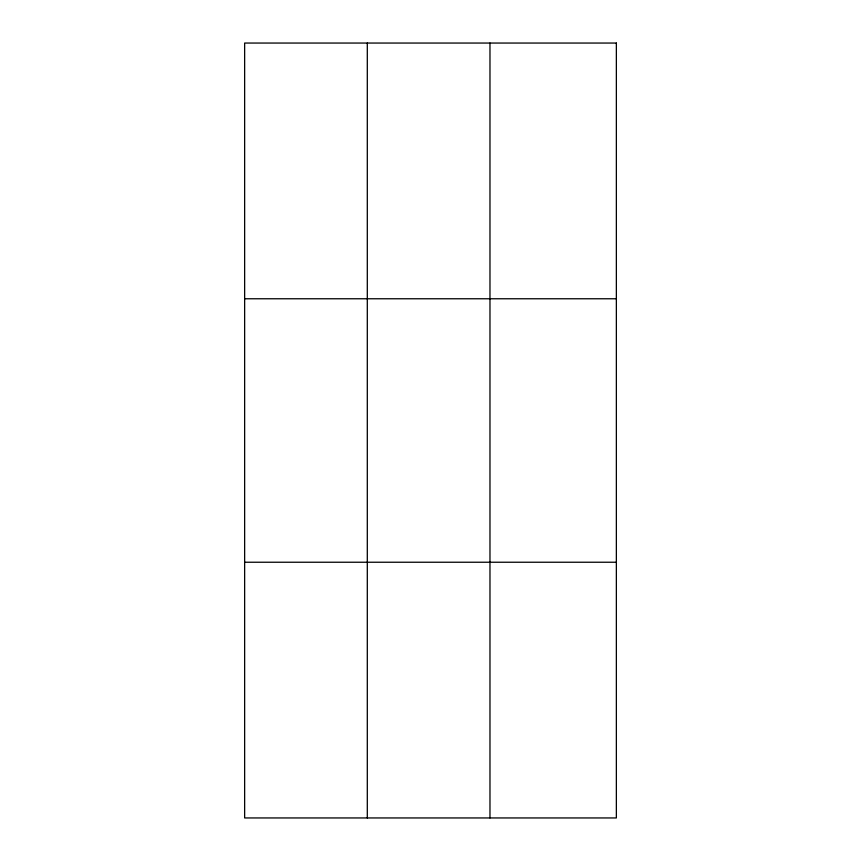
<?xml version="1.0" encoding="UTF-8"?>
<svg xmlns="http://www.w3.org/2000/svg" width="861" height="861" viewBox="0 0 861 861"><rect width="100%" height="100%" fill="white"/><g stroke="black" fill="none" stroke-linecap="round" stroke-linejoin="round"><path stroke-width="1.29" d="M367.303 817.95L367.303 43.05M489.974 817.95L489.974 43.05M244.642 298.767L616.358 298.767M244.642 562.233L616.358 562.233M616.358 43.05L616.358 817.95L244.642 817.95L244.642 43.05L616.358 43.05"/></g></svg>
